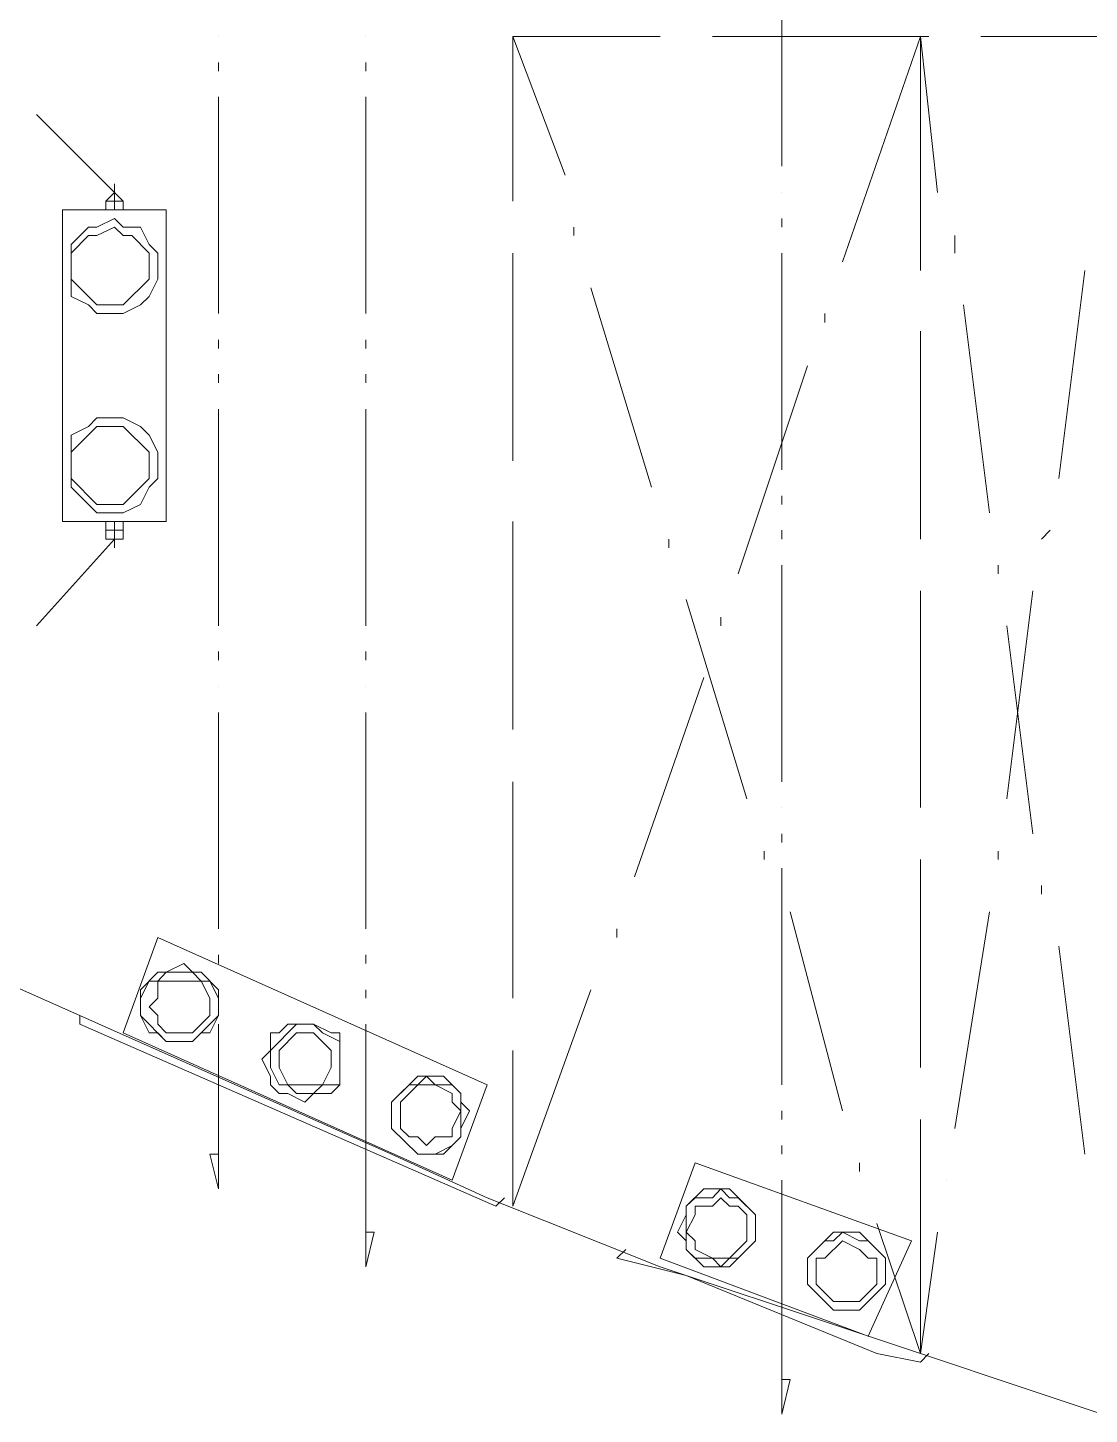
# Model space of a CAD drawing. Header units: millimetres. Extents: x -1005 to 294628, y -1154 to 182592.
# Drawn here: x 8844 to 17282, y 138237 to 149257 of the extents above; entities that cross this region are included whole.
import ezdxf

# ---------------------------------------------------------------- set-up
doc = ezdxf.new("R2010")
doc.units = ezdxf.units.MM
doc.layers.add('PDF_Geomertry', color=7, linetype='Continuous')

msp = doc.modelspace()

# ---------------------------------------------------------------- linework, layer by layer
at = {"layer": 'PDF_Geomertry', "lineweight": 5}
for points in [[(17385, 138237), (15319, 138925), (13872, 139407), (12495, 139958), (11737, 140303), (5538, 143058), (3885, 143815), (304, 145537), (304, 155180), (304, 145537), (304, 164753)], [(14837, 149945), (14837, 148155)], [(10360, 149188), (10360, 149188)], [(11531, 149188), (11531, 149188)], [(13872, 149188), (12701, 149188), (13115, 148086)], [(12701, 149188), (12701, 147879)], [(16007, 149188), (14286, 149188)], [(15319, 147397), (15939, 149188), (16076, 147948)], [(15939, 149188), (15939, 147328)], [(24755, 149188), (17523, 149188), (16421, 149188)], [(10360, 148981), (10360, 148912)], [(11531, 148981), (11531, 148912)], [(10360, 148706), (10360, 146984)], [(11531, 148706), (11531, 146984)], [(9533, 147948), (8913, 148568)], [(9533, 148017), (9533, 147810)], [(9602, 147810), (9602, 147810), (9602, 147879), (9533, 147948), (9464, 147879), (9464, 147810), (9464, 147810)], [(14837, 147948), (14837, 147948)], [(9602, 147810), (9602, 147810), (9602, 147879), (9533, 147879), (9464, 147879), (9464, 147810), (9464, 147810)], [(13184, 147672), (13184, 147604)], [(14837, 147741), (14837, 147672)], [(16214, 147604), (16214, 147466)], [(12701, 147466), (12701, 145813)], [(14837, 147466), (14837, 145744)], [(17041, 145675), (17247, 147328)], [(13321, 147190), (13803, 145606)], [(16283, 147053), (16490, 145400)], [(15181, 146915), (15181, 146984)], [(15939, 146846), (15939, 145193)], [(10360, 146777), (10360, 146708)], [(11531, 146777), (11531, 146708)], [(14492, 144917), (15043, 146570)], [(10360, 146502), (10360, 146433)], [(11531, 146502), (11531, 146433)], [(10360, 146226), (10360, 144504)], [(11531, 146226), (11531, 144504)], [(14837, 145537), (14837, 145468)], [(9533, 145124), (9533, 145331)], [(12701, 145331), (12701, 143678)], [(14837, 145262), (14837, 145193)], [(16903, 145193), (16972, 145262)], [(8913, 144504), (9533, 145193), (9533, 145193)], [(13941, 145193), (13941, 145124)], [(14837, 144986), (14837, 143264)], [(16558, 144986), (16558, 144917)], [(14079, 144711), (14561, 143127)], [(15939, 144780), (15939, 143058)], [(16627, 143127), (16834, 144780)], [(14354, 144504), (14354, 144573)], [(16627, 144504), (16834, 142851)], [(10360, 144298), (10360, 144229)], [(11531, 144298), (11531, 144229)], [(13666, 142507), (14217, 144091)], [(10360, 144022), (10360, 144022)], [(11531, 144022), (11531, 144022)], [(10360, 143815), (10360, 142094)], [(11531, 143815), (11531, 142094)], [(12701, 143264), (12701, 141543)], [(14837, 143058), (14837, 143058)], [(14837, 142851), (14837, 142782)], [(14699, 142713), (14699, 142645)], [(16558, 142645), (16558, 142713)], [(15939, 142645), (15939, 140992)], [(14837, 142576), (14837, 140854)], [(16903, 142438), (16903, 142369)], [(14905, 142231), (15319, 140647)], [(16214, 140509), (16490, 142231)], [(13528, 142025), (13528, 142094)], [(17041, 141956), (17247, 140303)], [(10360, 141887), (10360, 141818)], [(11531, 141887), (11531, 141818)], [(10360, 141611), (10360, 141543)], [(11531, 141611), (11531, 141543)], [(12701, 141129), (12701, 139890), (13321, 141611)], [(12633, 139958), (12564, 139890), (9258, 141336), (9258, 141405)], [(10360, 141336), (10360, 140027)], [(11531, 141336), (11531, 139407)], [(14837, 140647), (14837, 140578)], [(15939, 140578), (15939, 138719)], [(14837, 140372), (14837, 140303)], [(15456, 140234), (15456, 140165)], [(14837, 140096), (14837, 138237)], [(16145, 140096), (16145, 140096)], [(15594, 139752), (15939, 138719), (16076, 139683)], [(13597, 139545), (13528, 139476), (14079, 139339), (15594, 138719), (15939, 138650), (16007, 138719)]]:
    msp.add_lwpolyline(points, dxfattribs=at)
for points in [[(9533, 147948), (9533, 147948)], [(9533, 147879), (9533, 147948)], [(9533, 147948), (9533, 147948)], [(9946, 147810), (9120, 147810), (9120, 145331), (9946, 145331), (9946, 147810)], [(9533, 147879), (9464, 147879), (9533, 147879)], [(9878, 147397), (9878, 147466), (9809, 147535), (9740, 147672), (9602, 147672), (9533, 147741), (9395, 147672), (9327, 147672), (9189, 147535), (9189, 147121), (9327, 147053), (9395, 146984), (9602, 146984), (9740, 147053), (9809, 147121), (9878, 147259), (9878, 147397)], [(9809, 147397), (9809, 147466), (9671, 147604), (9602, 147604), (9533, 147672), (9395, 147604), (9327, 147604), (9189, 147466), (9189, 147259), (9395, 147053), (9602, 147053), (9809, 147259), (9809, 147397)], [(9878, 145813), (9878, 145882), (9809, 146019), (9740, 146088), (9602, 146157), (9395, 146157), (9327, 146088), (9189, 146019), (9189, 145606), (9395, 145400), (9602, 145400), (9740, 145468), (9809, 145606), (9878, 145675), (9878, 145813)], [(9809, 145813), (9809, 145882), (9602, 146088), (9395, 146088), (9189, 145882), (9189, 145675), (9395, 145468), (9602, 145468), (9809, 145675), (9809, 145813)], [(9602, 145331), (9602, 145193), (9464, 145193), (9464, 145331), (9464, 145262), (9533, 145262), (9602, 145262)], [(9533, 145262), (9464, 145262), (9533, 145262)], [(9533, 145193), (9533, 145262)], [(9533, 145193), (9533, 145193)], [(9533, 145193), (9533, 145124), (9533, 145193)], [(12219, 140096), (12495, 140854), (9878, 142025), (9602, 141267)], [(10360, 141474), (10360, 141611), (10222, 141749), (10153, 141749), (10084, 141818), (9946, 141749), (9878, 141749), (9740, 141611), (9740, 141405), (9809, 141267), (9878, 141267), (9946, 141198), (10153, 141198), (10222, 141267), (10291, 141267), (10360, 141405), (10360, 141474)], [(10360, 141474), (10360, 141543), (10291, 141680), (10222, 141680), (10153, 141749), (9946, 141749), (9878, 141680), (9809, 141680), (9740, 141543), (9740, 141405), (9946, 141198), (10153, 141198), (10360, 141405), (10360, 141474)], [(10291, 141474), (10291, 141543), (10222, 141680), (9878, 141680), (9878, 141543), (9809, 141474), (9878, 141405), (9878, 141336), (9946, 141267), (10153, 141267), (10291, 141405), (10291, 141474)], [(11324, 141060), (11324, 141267), (11255, 141267), (11117, 141336), (10911, 141336), (10842, 141267), (10773, 141267), (10773, 141129), (10704, 141060), (10773, 140923), (10773, 140854), (10842, 140785), (10911, 140785), (11048, 140716), (11117, 140785), (11255, 140785), (11324, 140854), (11324, 141060)], [(11324, 141060), (11324, 141198), (11186, 141267), (11117, 141336), (10980, 141336), (10773, 141129), (10773, 140992), (10842, 140854), (10911, 140854), (10980, 140785), (11117, 140785), (11186, 140854), (11324, 140854), (11324, 141060)], [(11255, 141060), (11255, 141129), (11117, 141267), (10980, 141267), (10842, 141129), (10842, 140992), (10911, 140854), (11186, 140854), (11255, 140992), (11255, 141060)], [(12288, 140647), (12288, 140785), (12219, 140854), (12082, 140854), (12013, 140923), (11944, 140854), (11875, 140854), (11737, 140716), (11737, 140509), (11944, 140303), (12082, 140303), (12219, 140372), (12288, 140441), (12288, 140647)], [(12357, 140647), (12288, 140716), (12288, 140785), (12150, 140923), (11944, 140923), (11737, 140716), (11737, 140509), (11944, 140303), (12150, 140303), (12288, 140441), (12288, 140509), (12357, 140647)], [(12288, 140647), (12219, 140716), (12219, 140785), (12082, 140854), (11944, 140854), (11806, 140716), (11806, 140509), (11875, 140441), (11944, 140441), (12013, 140372), (12082, 140441), (12219, 140441), (12219, 140509), (12288, 140647)], [(10360, 140027), (10360, 140303), (10291, 140303), (10360, 140027)], [(10360, 140027), (10360, 140303), (10291, 140303), (10360, 140027)], [(10360, 140027), (10360, 140303), (10291, 140303), (10360, 140027)], [(10360, 140027), (10360, 140303), (10291, 140303), (10360, 140027)], [(15870, 139614), (15525, 138856), (13872, 139476), (14148, 140234)], [(14630, 139683), (14630, 139821), (14423, 140027), (14217, 140027), (14079, 139890), (14079, 139821), (14010, 139683), (14079, 139614), (14079, 139545), (14217, 139407), (14423, 139407), (14630, 139614), (14630, 139683)], [(14630, 139683), (14630, 139821), (14492, 139958), (14423, 139958), (14354, 140027), (14286, 139958), (14148, 139958), (14079, 139890), (14079, 139545), (14148, 139476), (14286, 139476), (14354, 139407), (14423, 139476), (14492, 139476), (14630, 139614), (14630, 139683)], [(14561, 139683), (14561, 139821), (14492, 139890), (14423, 139890), (14354, 139958), (14286, 139890), (14148, 139890), (14148, 139821), (14079, 139683), (14148, 139614), (14148, 139545), (14286, 139476), (14423, 139476), (14561, 139614), (14561, 139683)], [(11531, 139407), (11599, 139683), (11531, 139683), (11531, 139407)], [(11531, 139407), (11599, 139683), (11531, 139683), (11531, 139407)], [(11531, 139407), (11599, 139683), (11531, 139683), (11531, 139407)], [(11531, 139407), (11599, 139683), (11531, 139683), (11531, 139407)], [(15663, 139339), (15663, 139476), (15525, 139614), (15456, 139614), (15319, 139683), (15250, 139614), (15181, 139614), (15043, 139476), (15043, 139270), (15250, 139063), (15456, 139063), (15663, 139270), (15663, 139339)], [(15663, 139339), (15663, 139476), (15456, 139683), (15250, 139683), (15043, 139476), (15043, 139270), (15250, 139063), (15456, 139063), (15663, 139270), (15663, 139339)], [(15594, 139339), (15594, 139476), (15525, 139476), (15456, 139545), (15319, 139614), (15181, 139476), (15112, 139476), (15112, 139270), (15250, 139132), (15456, 139132), (15594, 139270), (15594, 139339)], [(14837, 138237), (14905, 138512), (14837, 138512), (14837, 138237)], [(14837, 138237), (14905, 138512), (14837, 138512), (14837, 138237)], [(14837, 138237), (14905, 138512), (14837, 138512), (14837, 138237)]]:
    msp.add_lwpolyline(points, close=True, dxfattribs=at)

doc.saveas('drawing.dxf')
